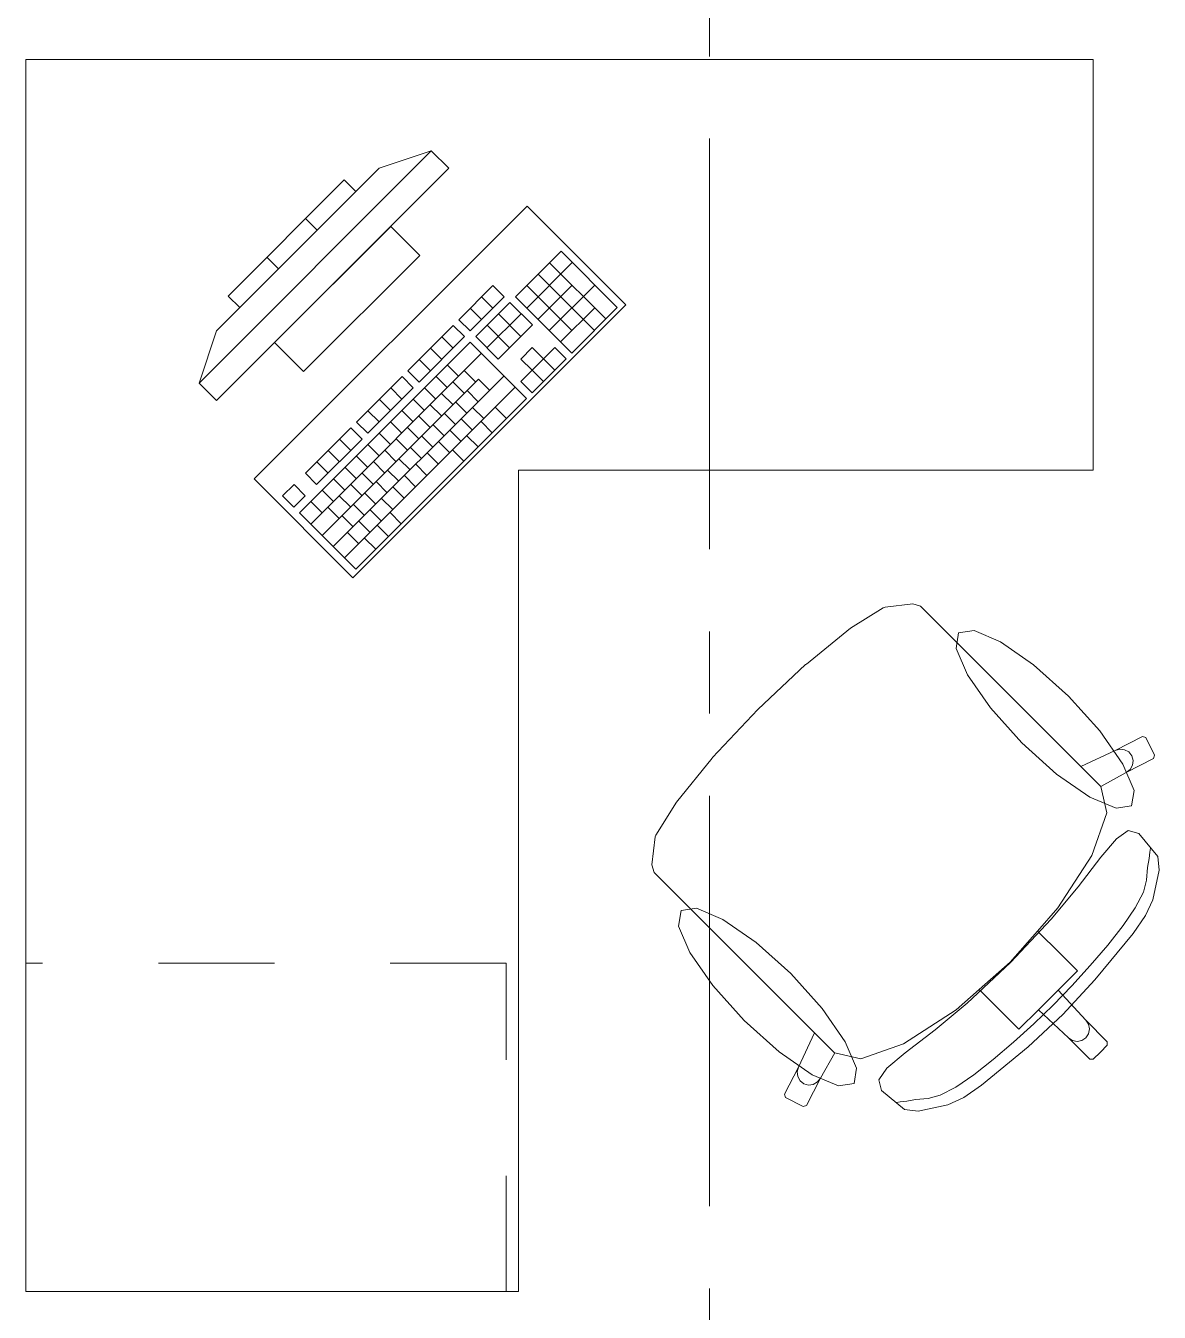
# Model space of a CAD drawing. Header units: inches. Extents: x -38 to 5698, y -33 to 92.
# Drawn here: x 297.737 to 299.118, y 12.782 to 14.349 of the extents above; entities that cross this region are included whole.
import ezdxf

# ---------------------------------------------------------------- set-up
doc = ezdxf.new("R2010")
doc.units = ezdxf.units.IN
doc.header["$MEASUREMENT"] = 0
doc.linetypes.add('Punto & Raya', pattern=[0.65, 0.5, -0.075, 0, -0.075])
doc.linetypes.add('Rayas', pattern=[0.282222, 0.141111, -0.141111])
doc.layers.add('Interior - Mobiliario', color=7, linetype='Continuous')
doc.layers.add('Marcador - Secciones', color=251, linetype='Continuous')

msp = doc.modelspace()

# ---------------------------------------------------------------- linework, layer by layer
at = {"layer": 'Interior - Mobiliario', "color": 175, "linetype": 'Continuous', "lineweight": 13}
for p, q in [((298.2312, 14.1962), (297.9484, 13.9134)), ((298.2312, 14.1962), (298.1676, 14.175)), ((298.2524, 14.175), (298.2312, 14.1962)), ((297.9696, 13.8921), (298.2524, 14.175)), ((297.9696, 13.977), (298.1676, 14.175)), ((298.1252, 14.1608), (297.9837, 14.0194)), ((297.9979, 14.0053), (298.1393, 14.1467)), ((298.1393, 14.1467), (298.1252, 14.1608)), ((298.1817, 14.1043), (298.0403, 13.9629)), ((298.0922, 14.0996), (298.078, 14.1137)), ((298.2171, 14.0689), (298.1817, 14.1043)), ((298.0757, 13.9275), (298.2171, 14.0689)), ((298.3892, 14.0739), (298.3338, 14.0185)), ((298.4577, 14.0053), (298.3892, 14.0739)), ((298.045, 14.0524), (298.0309, 14.0666)), ((298.3475, 14.0048), (298.4029, 14.0602)), ((298.4439, 13.9915), (298.3753, 14.06)), ((298.4301, 13.9776), (298.3615, 14.0462)), ((298.3063, 14.0321), (298.2648, 13.9906)), ((298.32, 14.0184), (298.3063, 14.0321)), ((298.4025, 13.9775), (298.3476, 14.0324)), ((298.3612, 13.9911), (298.4028, 14.0326)), ((298.3749, 13.9774), (298.4303, 14.0328)), ((297.9837, 14.0194), (297.9979, 14.0053)), ((298.2785, 13.9769), (298.32, 14.0184)), ((298.2923, 13.9907), (298.2786, 14.0045)), ((298.3269, 14.0116), (298.2853, 13.97)), ((298.3062, 14.0046), (298.2925, 14.0183)), ((298.3543, 13.9842), (298.3269, 14.0116)), ((298.3338, 14.0185), (298.4024, 13.9499)), ((298.3886, 13.9636), (298.4302, 14.0052)), ((298.4024, 13.9499), (298.4577, 14.0053)), ((298.2648, 13.9906), (298.2785, 13.9769)), ((298.299, 13.9563), (298.3406, 13.9979)), ((298.3404, 13.9703), (298.313, 13.9977)), ((297.9484, 13.9134), (297.9696, 13.977)), ((298.2578, 13.9837), (298.2024, 13.9283)), ((298.2715, 13.97), (298.2578, 13.9837)), ((298.3266, 13.9565), (298.2992, 13.9839)), ((298.3128, 13.9426), (298.3543, 13.9842)), ((298.0403, 13.9629), (298.0757, 13.9275)), ((298.2784, 13.9631), (298.0707, 13.7554)), ((298.2162, 13.9146), (298.2715, 13.97)), ((298.2577, 13.9561), (298.244, 13.9698)), ((298.347, 13.8945), (298.2784, 13.9631)), ((298.2853, 13.97), (298.3128, 13.9426)), ((298.0844, 13.7417), (298.2921, 13.9494)), ((298.23, 13.9284), (298.2163, 13.9421)), ((298.2439, 13.9423), (298.2301, 13.956)), ((298.3542, 13.9566), (298.3403, 13.9427)), ((298.3403, 13.9427), (298.354, 13.929)), ((298.3539, 13.9015), (298.3954, 13.943)), ((298.354, 13.929), (298.3679, 13.9429)), ((298.3679, 13.9429), (298.3542, 13.9566)), ((298.3817, 13.9567), (298.3679, 13.9429)), ((298.3816, 13.9292), (298.3679, 13.9429)), ((298.3954, 13.943), (298.3817, 13.9567)), ((298.2024, 13.9283), (298.2162, 13.9146)), ((298.2644, 13.9217), (298.2507, 13.9354)), ((298.2851, 13.9149), (298.2713, 13.9286)), ((298.354, 13.929), (298.3402, 13.9152)), ((298.3677, 13.9153), (298.354, 13.929)), ((297.9484, 13.9134), (297.9696, 13.8921)), ((298.0981, 13.728), (298.2885, 13.9184)), ((298.1118, 13.7143), (298.3195, 13.922)), ((298.1955, 13.9214), (298.1401, 13.866)), ((298.2092, 13.9077), (298.1955, 13.9214)), ((298.2506, 13.9079), (298.2369, 13.9216)), ((298.2712, 13.9011), (298.2575, 13.9148)), ((298.3022, 13.9047), (298.2885, 13.9184)), ((298.3402, 13.9152), (298.3539, 13.9015)), ((298.1255, 13.7005), (298.3333, 13.9083)), ((298.1538, 13.8523), (298.2092, 13.9077)), ((298.1954, 13.8938), (298.1817, 13.9075)), ((298.2367, 13.894), (298.223, 13.9077)), ((298.2574, 13.8872), (298.2436, 13.9009)), ((298.2884, 13.8908), (298.2747, 13.9045)), ((298.1393, 13.6868), (298.347, 13.8945)), ((298.1677, 13.8661), (298.154, 13.8798)), ((298.1815, 13.88), (298.1678, 13.8937)), ((298.209, 13.8663), (298.1953, 13.88)), ((298.2229, 13.8802), (298.2092, 13.8939)), ((298.2435, 13.8734), (298.2298, 13.8871)), ((298.2745, 13.877), (298.2608, 13.8907)), ((298.2952, 13.8702), (298.2815, 13.8839)), ((298.3227, 13.8703), (298.309, 13.884)), ((298.1401, 13.866), (298.1538, 13.8523)), ((298.1952, 13.8525), (298.1815, 13.8662)), ((298.2297, 13.8595), (298.216, 13.8732)), ((298.2607, 13.8631), (298.247, 13.8768)), ((298.2813, 13.8563), (298.2676, 13.87)), ((298.3054, 13.853), (298.2917, 13.8667)), ((298.1332, 13.8591), (298.0778, 13.8037)), ((298.1469, 13.8453), (298.1332, 13.8591)), ((298.1813, 13.8386), (298.1676, 13.8523)), ((298.2158, 13.8457), (298.2021, 13.8594)), ((298.233, 13.8354), (298.2193, 13.8491)), ((298.2468, 13.8493), (298.2331, 13.863)), ((298.2675, 13.8425), (298.2538, 13.8562)), ((298.2881, 13.8357), (298.2744, 13.8494)), ((298.0915, 13.79), (298.1469, 13.8453)), ((298.1331, 13.8315), (298.1194, 13.8452)), ((298.1675, 13.8248), (298.1538, 13.8385)), ((298.202, 13.8318), (298.1883, 13.8455)), ((298.2191, 13.8216), (298.2054, 13.8353)), ((298.2536, 13.8286), (298.2399, 13.8423)), ((298.2708, 13.8184), (298.2571, 13.8321)), ((298.1054, 13.8038), (298.0917, 13.8175)), ((298.1192, 13.8176), (298.1055, 13.8314)), ((298.1536, 13.8109), (298.1399, 13.8246)), ((298.1743, 13.8041), (298.1606, 13.8178)), ((298.1881, 13.818), (298.1744, 13.8317)), ((298.2053, 13.8077), (298.1916, 13.8214)), ((298.2398, 13.8148), (298.2261, 13.8285)), ((298.0778, 13.8037), (298.0915, 13.79)), ((298.1398, 13.7971), (298.1261, 13.8108)), ((298.1604, 13.7903), (298.1467, 13.804)), ((298.1915, 13.7939), (298.1777, 13.8076)), ((298.2121, 13.7871), (298.1984, 13.8008)), ((298.2259, 13.8009), (298.2122, 13.8147)), ((298.064, 13.7898), (298.0501, 13.776)), ((298.0777, 13.7761), (298.064, 13.7898)), ((298.1259, 13.7832), (298.1122, 13.7969)), ((298.1466, 13.7764), (298.1329, 13.7902)), ((298.1776, 13.78), (298.1639, 13.7937)), ((298.1982, 13.7732), (298.1845, 13.787)), ((298.0501, 13.776), (298.0638, 13.7623)), ((298.0638, 13.7623), (298.0777, 13.7761)), ((298.1121, 13.7694), (298.0984, 13.7831)), ((298.1327, 13.7626), (298.119, 13.7763)), ((298.1638, 13.7662), (298.15, 13.7799)), ((298.1844, 13.7594), (298.1707, 13.7731)), ((298.0707, 13.7554), (298.1393, 13.6868)), ((298.0983, 13.7555), (298.0845, 13.7692)), ((298.1189, 13.7487), (298.1052, 13.7625)), ((298.1499, 13.7523), (298.1362, 13.7661)), ((298.1705, 13.7455), (298.1568, 13.7593)), ((298.1946, 13.7422), (298.1809, 13.7559)), ((298.1361, 13.7385), (298.1223, 13.7522)), ((298.1567, 13.7317), (298.143, 13.7454)), ((298.1791, 13.7266), (298.1654, 13.7404)), ((298.1429, 13.7179), (298.1291, 13.7316)), ((298.1635, 13.7111), (298.1498, 13.7248)), ((298.7837, 13.6408), (298.8176, 13.6448)), ((298.8176, 13.6448), (298.8269, 13.6419)), ((298.7415, 13.615), (298.7816, 13.6399)), ((298.7816, 13.6399), (298.7837, 13.6408)), ((298.8269, 13.6419), (298.8489, 13.62)), ((298.6879, 13.5714), (298.7415, 13.615)), ((298.8489, 13.62), (298.8744, 13.5945)), ((298.8744, 13.5945), (299.0222, 13.4466)), ((298.6287, 13.5159), (298.687, 13.5707)), ((298.687, 13.5707), (298.6879, 13.5714)), ((298.6287, 13.5159), (298.5738, 13.4575)), ((299.064, 13.4662), (299.0971, 13.4832)), ((299.0971, 13.4832), (299.1011, 13.4819)), ((299.1011, 13.4819), (299.1119, 13.4605)), ((298.5732, 13.4567), (298.5296, 13.4031)), ((298.5738, 13.4575), (298.5732, 13.4567)), ((299.0222, 13.4466), (299.064, 13.4662)), ((299.064, 13.4662), (299.0696, 13.4678)), ((299.0696, 13.4678), (299.0755, 13.4671)), ((299.0755, 13.4671), (299.0806, 13.4643)), ((299.1106, 13.4564), (299.0775, 13.4395)), ((299.0806, 13.4643), (299.0842, 13.4597)), ((299.0842, 13.4597), (299.0857, 13.4541)), ((299.1119, 13.4605), (299.1106, 13.4564)), ((299.0465, 13.4224), (299.0222, 13.4466)), ((299.0821, 13.4431), (299.0775, 13.4395)), ((299.085, 13.4482), (299.0821, 13.4431)), ((299.0857, 13.4541), (299.085, 13.4482)), ((299.0775, 13.4395), (299.0465, 13.4221)), ((299.0465, 13.4224), (299.0465, 13.4221)), ((299.0465, 13.4221), (299.0539, 13.3902)), ((298.5296, 13.4031), (298.5047, 13.363)), ((299.0539, 13.3902), (299.0356, 13.3382)), ((298.5047, 13.363), (298.5038, 13.3609)), ((299.0654, 13.3585), (299.0797, 13.3685)), ((299.0797, 13.3685), (299.0926, 13.3651)), ((299.0926, 13.3651), (299.1158, 13.3372)), ((298.5038, 13.3609), (298.4998, 13.327)), ((299.0467, 13.3362), (299.0654, 13.3585)), ((299.1061, 13.3425), (299.1069, 13.347)), ((299.0356, 13.3382), (298.9943, 13.2744)), ((299.0188, 13.3), (299.0467, 13.3362)), ((299.1033, 13.3237), (299.1054, 13.3345)), ((299.1054, 13.3345), (299.1061, 13.3425)), ((299.1158, 13.3372), (299.1177, 13.3205)), ((298.4998, 13.327), (298.5027, 13.3177)), ((298.5027, 13.3177), (298.5246, 13.2957)), ((299.1022, 13.3083), (299.1033, 13.3237)), ((299.1177, 13.3205), (299.1099, 13.2843)), ((298.9861, 13.2607), (299.0188, 13.3)), ((299.0983, 13.2935), (299.1022, 13.3083)), ((298.5246, 13.2957), (298.5501, 13.2702)), ((299.0883, 13.2747), (299.0983, 13.2935)), ((299.1099, 13.2843), (299.1009, 13.2651)), ((298.5501, 13.2702), (298.698, 13.1224)), ((298.9943, 13.2744), (298.9695, 13.2463)), ((299.0735, 13.2529), (299.0883, 13.2747)), ((298.9366, 13.208), (298.9861, 13.2607)), ((299.0549, 13.2291), (299.0735, 13.2529)), ((299.1009, 13.2651), (299.086, 13.2434)), ((298.9695, 13.2463), (298.9362, 13.2084)), ((298.9695, 13.2463), (298.9968, 13.2189)), ((299.086, 13.2434), (299.0392, 13.1867)), ((299.0337, 13.2043), (299.0549, 13.2291)), ((298.9366, 13.208), (298.8839, 13.1585)), ((298.8983, 13.1751), (298.9362, 13.2084)), ((298.9968, 13.2189), (299.018, 13.1977)), ((299.018, 13.1977), (298.9944, 13.1741)), ((299.0112, 13.1797), (299.0337, 13.2043)), ((298.8702, 13.1503), (298.8983, 13.1751)), ((298.8983, 13.1751), (298.9257, 13.1477)), ((298.9883, 13.1562), (299.0112, 13.1797)), ((299.0392, 13.1867), (299.0001, 13.1445)), ((298.9705, 13.1502), (298.9824, 13.1622)), ((298.9944, 13.1741), (298.9824, 13.1622)), ((298.9944, 13.1741), (299.0284, 13.1376)), ((298.8063, 13.109), (298.8702, 13.1503)), ((298.8839, 13.1585), (298.8446, 13.1258)), ((298.9257, 13.1477), (298.9468, 13.1266)), ((298.9468, 13.1266), (298.9705, 13.1502)), ((298.9579, 13.1054), (299.0001, 13.1445)), ((298.9883, 13.1562), (298.9649, 13.1334)), ((298.9705, 13.1502), (299.007, 13.1162)), ((298.9649, 13.1334), (298.9403, 13.1109)), ((299.0284, 13.1376), (299.0316, 13.1327)), ((299.0284, 13.1376), (299.0544, 13.1115)), ((299.0316, 13.1327), (299.0327, 13.127)), ((298.698, 13.1224), (298.6784, 13.0806)), ((298.7222, 13.0981), (298.698, 13.1224)), ((298.8446, 13.1258), (298.8084, 13.0978)), ((299.007, 13.1162), (299.0119, 13.113)), ((299.007, 13.1162), (299.0331, 13.0901)), ((299.0119, 13.113), (299.0176, 13.1119)), ((299.0176, 13.1119), (299.0234, 13.113)), ((299.0234, 13.113), (299.0283, 13.1163)), ((299.0315, 13.1212), (299.0283, 13.1163)), ((299.0327, 13.127), (299.0315, 13.1212)), ((299.0544, 13.1115), (299.0544, 13.1072)), ((298.7051, 13.0671), (298.7224, 13.0981)), ((298.7222, 13.0981), (298.7224, 13.0981)), ((298.7224, 13.0981), (298.7544, 13.0906)), ((298.7544, 13.0906), (298.8063, 13.109)), ((298.8084, 13.0978), (298.7861, 13.0792)), ((298.9012, 13.0585), (298.9579, 13.1054)), ((298.9403, 13.1109), (298.9155, 13.0897)), ((299.0373, 13.0902), (299.0459, 13.0987)), ((299.0544, 13.1072), (299.0459, 13.0987)), ((298.6784, 13.0806), (298.6614, 13.0475)), ((298.6784, 13.0806), (298.6768, 13.0749)), ((298.9155, 13.0897), (298.8917, 13.0711)), ((299.0331, 13.0901), (299.0373, 13.0902)), ((298.6768, 13.0749), (298.6774, 13.0691)), ((298.6774, 13.0691), (298.6803, 13.064)), ((298.6881, 13.034), (298.7051, 13.0671)), ((298.7015, 13.0625), (298.7051, 13.0671)), ((298.7861, 13.0792), (298.7761, 13.0649)), ((298.7761, 13.0649), (298.7795, 13.052)), ((298.8917, 13.0711), (298.8699, 13.0563)), ((298.6803, 13.064), (298.6849, 13.0604)), ((298.6849, 13.0604), (298.6905, 13.0588)), ((298.6905, 13.0588), (298.6963, 13.0596)), ((298.6963, 13.0596), (298.7015, 13.0625)), ((298.7795, 13.052), (298.8074, 13.0288)), ((298.8699, 13.0563), (298.851, 13.0463)), ((298.8795, 13.0436), (298.9012, 13.0585)), ((298.6614, 13.0475), (298.6627, 13.0435)), ((298.6627, 13.0435), (298.6841, 13.0326)), ((298.6841, 13.0326), (298.6881, 13.034)), ((298.8021, 13.0384), (298.7976, 13.0376)), ((298.8101, 13.0392), (298.8021, 13.0384)), ((298.8209, 13.0413), (298.8101, 13.0392)), ((298.8363, 13.0424), (298.8209, 13.0413)), ((298.8241, 13.0269), (298.8603, 13.0347)), ((298.851, 13.0463), (298.8363, 13.0424)), ((298.8603, 13.0347), (298.8795, 13.0436)), ((298.8074, 13.0288), (298.8241, 13.0269))]:
    msp.add_line(p, q, dxfattribs=at)
at = {"layer": 'Interior - Mobiliario', "color": 175, "linetype": 'Rayas', "lineweight": 13}
for p, q in [((298.3223, 13.2073), (297.7373, 13.2073)), ((298.3223, 12.8073), (298.3223, 13.2073))]:
    msp.add_line(p, q, dxfattribs=at)
at = {"layer": 'Interior - Mobiliario', "color": 175, "linetype": 'Continuous', "lineweight": 13, "flags": 128}
for points in [[(297.7373, 14.3073), (297.7373, 12.8073), (298.3373, 12.8073), (298.3373, 13.8073), (299.0373, 13.8073), (299.0373, 14.3073)], [(298.0156, 13.7967), (298.1358, 13.6765), (298.4681, 14.0088), (298.3479, 14.129)], [(299.0071, 13.5324), (299.0453, 13.4899), (299.0733, 13.4495), (299.0869, 13.4175), (299.084, 13.3986), (299.0651, 13.3957), (299.033, 13.4093), (298.9927, 13.4373), (298.9502, 13.4755), (298.9121, 13.5179), (298.884, 13.5583), (298.8704, 13.5904), (298.8733, 13.6093), (298.8922, 13.6122), (298.9243, 13.5985), (298.9646, 13.5705)], [(298.6122, 13.1374), (298.6547, 13.0993), (298.695, 13.0713), (298.7271, 13.0577), (298.746, 13.0605), (298.7489, 13.0795), (298.7353, 13.1115), (298.7073, 13.1519), (298.6691, 13.1944), (298.6266, 13.2325), (298.5863, 13.2605), (298.5542, 13.2741), (298.5353, 13.2713), (298.5324, 13.2524), (298.546, 13.2203), (298.574, 13.1799)]]:
    msp.add_lwpolyline(points, close=True, dxfattribs=at)
at = {"layer": 'Marcador - Secciones', "color": 251, "linetype": 'Punto & Raya', "lineweight": 13}
msp.add_line((298.57, 46.2111), (298.57, 0.8878), dxfattribs=at)

doc.saveas('drawing.dxf')
